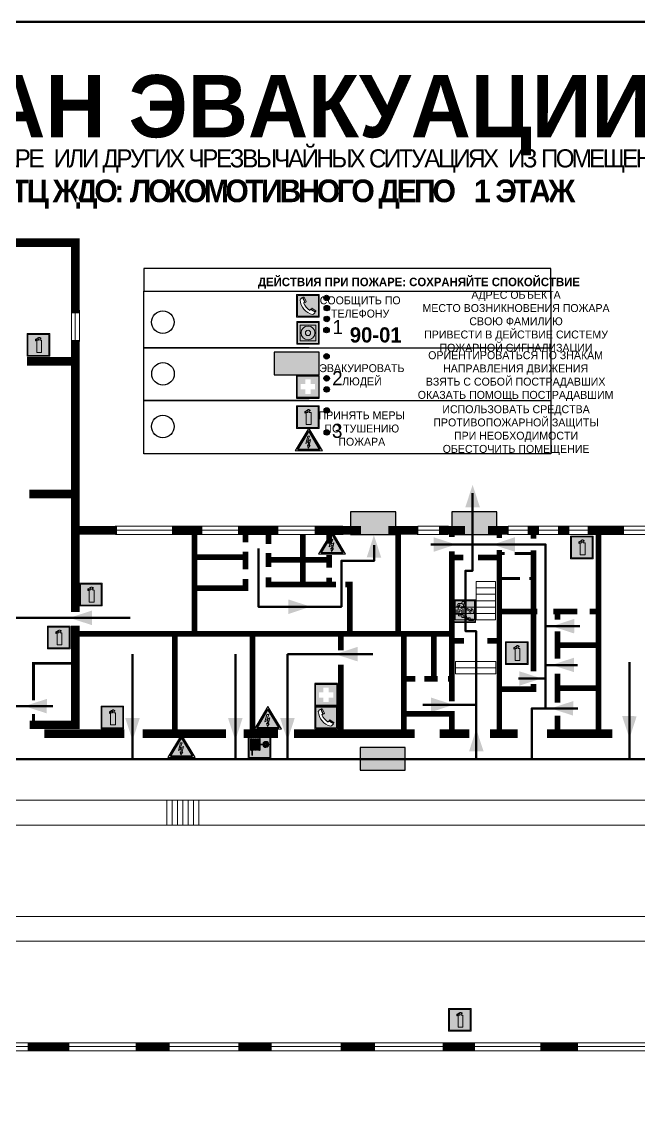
# Model space of a CAD drawing. Header units: millimetres. Extents: x 13114 to 67229, y 22859 to 38520.
# Drawn here: x 31406.3 to 31624.5, y 25865.1 to 26250 of the extents above; entities that cross this region are included whole.
import ezdxf

# ---------------------------------------------------------------- set-up
doc = ezdxf.new("R2010")
doc.units = ezdxf.units.MM
doc.layers.add('План_Штампы', color=7, linetype='Continuous')
doc.styles.add('обычный', font='arial.ttf')

# ---------------------------------------------------------------- blocks, each defined once
blk = doc.blocks.new('A$C3E6D3DDE')
at = {"lineweight": 5}
h = blk.add_hatch(color=40, dxfattribs=at)
h.paths.add_polyline_path([(24.1, 1.45), (16.46, -11.35), (31.74, -11.35)])
h.paths.add_polyline_path([(24.09, -0.46), (30.03, -10.41), (18.14, -10.41)], flags=16)
h.paths.add_polyline_path([(24.54, -3.08), (23.41, -6.02), (25.13, -5.01), (24.33, -8.5), (24.82, -8.27), (23.79, -9.86), (23.4, -8.04), (23.8, -8.43), (24.04, -6.29), (22.39, -7.25), (23.44, -3.08)], flags=0)
h = blk.add_hatch(color=256, dxfattribs=at)
h.paths.add_polyline_path([(24.37, 0.03, 0.567511), (23.82, 0.03), (17.59, -10.4, 0.582454), (17.86, -10.88), (30.32, -10.88, 0.582149), (30.6, -10.4)])
h.paths.add_polyline_path([(24.09, -0.46), (18.14, -10.41), (30.03, -10.41)], flags=16)
h.paths.add_polyline_path([(24.54, -3.08), (23.41, -6.02), (25.13, -5.01), (24.33, -8.5), (24.82, -8.27), (23.79, -9.86), (23.4, -8.04), (23.8, -8.43), (24.04, -6.29), (22.39, -7.25), (23.44, -3.08)], flags=0)
h = blk.add_hatch(color=40, dxfattribs=at)
h.paths.add_polyline_path([(24.09, -0.46), (18.14, -10.41), (30.03, -10.41)])
h.paths.add_polyline_path([(24.82, -8.27), (23.79, -9.86), (23.4, -8.04), (23.8, -8.43), (24.04, -6.29), (22.39, -7.25), (23.44, -3.08), (24.54, -3.08), (23.41, -6.02), (25.13, -5.01), (24.33, -8.5)], flags=16)
at = {"color": 40, "lineweight": 5}
for p, q in [((16.46, -11.35), (24.1, 1.45)), ((24.1, 1.45), (31.74, -11.35))]:
    blk.add_line(p, q, dxfattribs=at)
at = {"lineweight": 5}
for p, q in [((17.59, -10.4), (23.82, 0.03)), ((24.37, 0.03), (30.6, -10.4)), ((18.14, -10.41), (24.09, -0.46)), ((23.44, -3.08), (22.39, -7.25)), ((23.41, -6.02), (24.54, -3.08)), ((25.13, -5.01), (23.41, -6.02)), ((24.54, -3.08), (23.44, -3.08)), ((24.09, -0.46), (30.03, -10.41)), ((24.33, -8.5), (25.13, -5.01)), ((17.86, -10.88), (30.32, -10.88)), ((18.14, -10.41), (30.03, -10.41)), ((22.39, -7.25), (24.04, -6.29)), ((23.8, -8.43), (23.4, -8.04)), ((23.4, -8.04), (23.79, -9.86)), ((23.79, -9.86), (24.82, -8.27)), ((24.04, -6.29), (23.8, -8.43)), ((24.82, -8.27), (24.33, -8.5))]:
    blk.add_line(p, q, dxfattribs=at)
at = {"color": 50, "lineweight": 5}
blk.add_line((31.74, -11.35), (16.46, -11.35), dxfattribs=at)
blk = doc.blocks.new('A$C456E1F9C')
at = {"lineweight": 5}
h = blk.add_hatch(color=242, dxfattribs=at)
h.paths.add_polyline_path([(0.51, -1.47), (0.51, -13.26), (12.29, -13.26), (12.29, -1.47)])
h.paths.add_polyline_path([(5.42, -4.95, -0.254479), (4.78, -5.4), (3.52, -2.53, -0.209735), (4.23, -2.4)], flags=16)
h.paths.add_polyline_path([(8.53, -8.6), (10.87, -10.17), (10.54, -10.76), (8.03, -9.13, -0.192251)], flags=16)
h.paths.add_polyline_path([(4.61, -5.49, 0.005518), (3.87, -5.72, 0.128647), (7.49, -10.01, 0.00809), (7.83, -9.33), (10.47, -10.97, -0.16736), (8.99, -12.25, -0.327862), (1.95, -3.95, -0.166952), (3.36, -2.62)], flags=16)
at = {"color": 242, "lineweight": 5}
for p, q in [((0, -13.77), (0, -0.97)), ((12.8, -0.97), (0, -0.97)), ((4.61, -5.49), (3.36, -2.62)), ((3.52, -2.53), (4.78, -5.4)), ((4.23, -2.4), (5.42, -4.95)), ((12.8, -13.77), (12.8, -0.97)), ((7.83, -9.33), (10.47, -10.97)), ((8.03, -9.13), (10.54, -10.76)), ((10.81, -10.12), (8.53, -8.6)), ((10.54, -10.76), (10.8, -10.3)), ((10.8, -10.3), (10.81, -10.12)), ((0, -13.77), (12.8, -13.77))]:
    blk.add_line(p, q, dxfattribs=at)
blk.add_lwpolyline([(0.51, -1.47), (12.29, -1.47), (12.29, -13.26), (0.51, -13.26)], close=True, dxfattribs=at)
for centre, radius, start, end in [((4.59, -5.34), 2.99, 114.28453, 152.19739), ((11.12, -3.31), 9.19, 183.99153, 256.60086), ((4.02, -3.27), 0.891, 76.32839, 123.70924), ((14.98, -39.1), 35.17, 107.14873, 108.41345), ((13.86, -0.94), 11.08, 205.55365, 234.87622), ((4.68, -4.59), 0.824, 276.9621, 334.07228), ((-13.31, 0.8), 23.44, 332.54871, 334.40268), ((8.94, -9.5), 0.989, 114.40924, 157.93883), ((7.87, -9.46), 3, 291.92908, 329.9329)]:
    blk.add_arc(centre, radius, start, end, dxfattribs=at)
blk = doc.blocks.new('A$C54414219')
at = {"true_color": 0xffffff}
h = blk.add_hatch(color=7, dxfattribs=at)
h.paths.add_polyline_path([(2.39, -9.45), (2.39, -18.3), (11.23, -18.3), (11.23, -9.45)], flags=0)
h.paths.add_polyline_path([(10.71, -13.87, -1), (2.92, -13.87, -1)], flags=0)
h.paths.add_polyline_path([(8.3, -13.87, -1), (5.33, -13.87, -1)], flags=0)
h.paths.add_polyline_path([(0.41, -7.47), (0.41, -20.27), (13.21, -20.27), (13.21, -7.47)])
h.paths.add_polyline_path([(0.92, -19.77), (12.71, -19.77), (12.71, -7.98), (0.92, -7.98)], flags=16)
h.paths.add_polyline_path([(11.23, -9.45), (11.23, -18.3), (2.39, -18.3), (2.39, -9.45)], flags=0)
at = {"lineweight": 5}
h = blk.add_hatch(color=242, dxfattribs=at)
h.paths.add_polyline_path([(12.71, -7.98), (0.92, -7.98), (0.92, -19.77), (12.71, -19.77)])
h.paths.add_polyline_path([(11.23, -18.3), (2.39, -18.3), (2.39, -9.45), (11.23, -9.45)], flags=16)
h.paths.add_polyline_path([(10.71, -13.87, -1), (2.92, -13.87, -1)], flags=0)
h.paths.add_polyline_path([(8.3, -13.87, -1), (5.33, -13.87, -1)], flags=0)
at = {"true_color": 0xffffff}
h = blk.add_hatch(color=7, dxfattribs=at)
h.paths.add_polyline_path([(2.39, -9.45), (2.39, -18.3), (11.23, -18.3), (11.23, -9.45)])
h.paths.add_polyline_path([(10.71, -13.87, -1), (2.92, -13.87, -1)], flags=16)
h.paths.add_polyline_path([(8.3, -13.87, -1), (5.33, -13.87, -1)], flags=0)
at = {"lineweight": 5}
h = blk.add_hatch(color=242, dxfattribs=at)
h.paths.add_polyline_path([(2.92, -13.87, 1), (10.71, -13.87, 1)])
h.paths.add_polyline_path([(8.3, -13.87, -1), (5.33, -13.87, -1)], flags=16)
at = {"color": 242, "lineweight": 5}
for p, q in [((0.41, -20.27), (0.41, -7.47)), ((0.41, -7.47), (13.21, -7.47)), ((0.41, -7.47), (13.21, -7.47)), ((13.21, -20.27), (13.21, -7.47)), ((0.41, -20.27), (13.21, -20.27))]:
    blk.add_line(p, q, dxfattribs=at)
for points in [[(0.92, -7.98), (12.71, -7.98), (12.71, -19.77), (0.92, -19.77)], [(2.39, -9.45), (11.23, -9.45), (11.23, -18.3), (2.39, -18.3)]]:
    blk.add_lwpolyline(points, close=True, dxfattribs=at)
for radius in [3.89, 1.49]:
    blk.add_circle((6.81, -13.87), radius, dxfattribs=at)
blk = doc.blocks.new('A$C32E8229D')
at = {"true_color": 0xffffff}
blk.add_hatch(color=7, dxfattribs=at).paths.add_polyline_path([(0, 0), (0, -8), (16, -8), (16, 0)])
h = blk.add_hatch(color=126)
h.paths.add_polyline_path([(0.2, -0.2), (15.8, -0.2), (15.8, -7.8), (0.2, -7.8)])
h.paths.add_polyline_path([(13.49, -2.05), (12.08, -2.05), (11.37, -2.63, 0.162397), (11.29, -2.84), (11.29, -3.63), (10.35, -3.63), (10.35, -4.05), (11.68, -4.05), (11.68, -3.48), (12.26, -4.28), (11.29, -5.1), (11.29, -6.78), (11.85, -6.78), (11.85, -5.44), (12.8, -4.64), (12.8, -5.94), (14.46, -5.94), (14.46, -5.39), (13.45, -5.39), (13.45, -3.97), (12.46, -2.59), (13.15, -2.59), (13.69, -3.34), (14.18, -3)], flags=16)
h.paths.add_polyline_path([(10.74, -1.82, 1), (11.8, -1.82, 1)], flags=16)
h.paths.add_polyline_path([(9.39, -3.59), (5.99, -3.59), (6.56, -3.03), (5.91, -3.03), (5.1, -3.83), (5.91, -4.64), (6.56, -4.64), (5.99, -4.09), (9.39, -4.09)], flags=16)
h.paths.add_polyline_path([(4.29, -1.08), (1.72, -1.08), (1.72, -6.6), (4.29, -6.6)], flags=16)
at = {"color": 126}
blk.add_lwpolyline([(16, -8), (0, -8), (0, 0), (16, 0)], close=True, dxfattribs=at)
blk = doc.blocks.new('A$C18900ED3')
h = blk.add_hatch(color=126)
h.paths.add_polyline_path([(-0.18, -0.18), (-7.02, -0.18), (-7.02, -7.02), (-0.18, -7.02)])
h.paths.add_polyline_path([(-5.89, -4.46), (-5.89, -2.77), (-4.46, -2.77), (-4.46, -1.31), (-2.77, -1.31), (-2.77, -2.77), (-1.33, -2.77), (-1.33, -4.46), (-2.77, -4.46), (-2.77, -5.89), (-4.46, -5.89), (-4.46, -4.46)], flags=16)
at = {"color": 126}
for p, q in [((-7.2, 0), (-7.2, -7.2)), ((0, 0), (-7.2, 0)), ((0, -7.2), (0, 0)), ((-7.02, -7.02), (-7.02, -0.18)), ((-7.02, -0.18), (-0.18, -0.18)), ((-0.18, -0.18), (-0.18, -7.02)), ((-7.2, -7.2), (0, -7.2)), ((-0.18, -7.02), (-7.02, -7.02))]:
    blk.add_line(p, q, dxfattribs=at)
blk = doc.blocks.new('A$C3AD82952')
at = {"true_color": 0xf5f5ff}
h = blk.add_hatch(color=7, dxfattribs=at)
h.dxf.hatch_style = 1
h.paths.add_polyline_path([(8.21, 8.73, 0.414214), (7.89, 9.05), (7.22, 9.05), (7.22, 9.92), (7.59, 9.92, 1), (7.57, 10.36), (7.22, 10.36), (7.22, 10.6), (6.43, 10.6), (6.43, 10.36), (6.01, 10.36), (4.74, 9.59), (4.74, 8.69), (4.98, 8.73), (4.98, 9.26), (6.12, 9.91), (6.43, 9.91), (6.43, 9.05), (5.76, 9.05, 0.414214), (5.44, 8.73), (5.44, 2.2), (8.21, 2.2)], flags=0)
h.paths.add_polyline_path([(12.8, 12.8), (0, 12.8), (0, 0), (12.8, 0)])
h.paths.add_polyline_path([(0.51, 12.29), (12.29, 12.29), (12.29, 0.51), (0.51, 0.51)], flags=16)
h.paths.add_polyline_path([(4.74, 9.59), (6.01, 10.36), (6.43, 10.36), (6.43, 10.6), (7.22, 10.6), (7.22, 10.36), (7.59, 10.36, -0.94586), (7.59, 9.92), (7.22, 9.92), (7.22, 9.05), (7.89, 9.05, -0.414214), (8.21, 8.73), (8.21, 2.2), (5.44, 2.2), (5.44, 8.73, -0.414214), (5.76, 9.05), (6.43, 9.05), (6.43, 9.91), (6.12, 9.91), (4.98, 9.26), (4.98, 8.73), (4.74, 8.69)], flags=0)
h = blk.add_hatch(color=242)
h.dxf.hatch_style = 1
h.paths.add_polyline_path([(12.29, 12.29), (0.51, 12.29), (0.51, 0.51), (12.29, 0.51)])
h.paths.add_polyline_path([(4.74, 8.69), (4.74, 9.59), (6.01, 10.36), (6.43, 10.36), (6.43, 10.6), (7.22, 10.6), (7.22, 10.36), (7.59, 10.36, -0.94586), (7.59, 9.92), (7.22, 9.92), (7.22, 9.05), (7.89, 9.05, -0.414214), (8.21, 8.73), (8.21, 2.2), (5.44, 2.2), (5.44, 8.73, -0.414214), (5.76, 9.05), (6.43, 9.05), (6.43, 9.91), (6.12, 9.91), (4.98, 9.26), (4.98, 8.73)], flags=16)
h = blk.add_hatch(color=7, dxfattribs=at)
h.dxf.hatch_style = 1
h.paths.add_polyline_path([(8.21, 8.73, 0.414214), (7.89, 9.05), (7.22, 9.05), (7.22, 9.92), (7.59, 9.92, 1), (7.57, 10.36), (7.22, 10.36), (7.22, 10.6), (6.43, 10.6), (6.43, 10.36), (6.01, 10.36), (4.74, 9.59), (4.74, 8.69), (4.98, 8.73), (4.98, 9.26), (6.12, 9.91), (6.43, 9.91), (6.43, 9.05), (5.76, 9.05, 0.414214), (5.44, 8.73), (5.44, 2.2), (8.21, 2.2)])
at = {"color": 242, "lineweight": 5}
for p, q in [((0, 0), (0, 12.8)), ((0, 12.8), (12.8, 12.8)), ((12.8, 0), (12.8, 12.8)), ((6.01, 10.36), (4.74, 9.59)), ((4.74, 9.59), (4.74, 8.69)), ((4.74, 8.69), (4.98, 8.73)), ((4.98, 9.26), (6.12, 9.91)), ((4.98, 8.73), (4.98, 9.26)), ((5.44, 2.2), (5.44, 8.73)), ((5.76, 9.05), (6.43, 9.05)), ((6.01, 10.36), (6.43, 10.36)), ((6.12, 9.91), (6.43, 9.91)), ((7.22, 10.6), (6.43, 10.6)), ((6.43, 10.6), (6.43, 10.36)), ((6.43, 9.91), (6.43, 9.05)), ((7.22, 10.36), (7.22, 10.6)), ((7.59, 10.36), (7.22, 10.36)), ((7.22, 9.05), (7.22, 9.92)), ((7.59, 9.92), (7.22, 9.92)), ((7.89, 9.05), (7.22, 9.05)), ((8.21, 2.2), (8.21, 8.73)), ((0, 0), (12.8, 0)), ((5.44, 2.2), (8.21, 2.2))]:
    blk.add_line(p, q, dxfattribs=at)
blk.add_lwpolyline([(0.51, 12.29), (12.29, 12.29), (12.29, 0.51), (0.51, 0.51)], close=True, dxfattribs=at)
for centre, radius, start, end in [((5.76, 8.73), 0.32, 90, 180), ((7.58, 10.14), 0.223, 273.18746, 86.81254), ((7.89, 8.73), 0.32, 0, 90)]:
    blk.add_arc(centre, radius, start, end, dxfattribs=at)
blk = doc.blocks.new('A$C7B4425F7')
at = {"true_color": 0xffffff}
blk.add_hatch(color=7, dxfattribs=at).paths.add_polyline_path([(0, 0), (-16, 0), (-16, -8), (0, -8)])
h = blk.add_hatch(color=126)
h.paths.add_polyline_path([(-0.2, -0.2), (-15.8, -0.2), (-15.8, -7.8), (-0.2, -7.8)])
h.paths.add_polyline_path([(-11.76, -2.03), (-11.76, -3.66), (-11.17, -3.66, -0.568275), (-11.17, -6.18), (-12.58, -6.18), (-12.58, -2.03)], flags=16)
h.paths.add_polyline_path([(-13.33, -4.12, -0.495768), (-13.59, -6.18), (-15.03, -6.18), (-15.03, -2.03), (-13.59, -2.03, -0.487973)], flags=16)
h.paths.add_polyline_path([(-10.25, -2.03), (-9.48, -2.03), (-9.48, -6.18), (-10.25, -6.18)], flags=16)
h.paths.add_polyline_path([(-13.84, -3.69), (-14.24, -3.69), (-14.24, -3.03), (-13.9, -3.03, -0.692621)], flags=0)
h.paths.add_polyline_path([(-9.15, -2.03), (-8.4, -2.03), (-8.04, -3.07), (-7.68, -2.03), (-6.93, -2.03), (-7.64, -4.1), (-6.93, -6.18), (-7.68, -6.18), (-8.04, -5.14), (-8.4, -6.18), (-9.15, -6.18), (-8.44, -4.1)], flags=16)
h.paths.add_polyline_path([(-11.76, -4.46), (-11.42, -4.46, -0.692621), (-11.36, -5.12), (-11.76, -5.12)], flags=0)
h.paths.add_polyline_path([(-13.9, -5.2), (-14.24, -5.2), (-14.24, -4.55), (-13.84, -4.55, -0.708038)], flags=0)
edge = h.paths.add_edge_path(flags=16)
edge.add_ellipse((-5.51, -4.08), major_axis=(0, 2.05), ratio=0.586184, start_angle=0, end_angle=360)
edge = h.paths.add_edge_path(flags=0)
edge.add_ellipse((-5.51, -4.08), major_axis=(0, 1.14), ratio=0.454828, start_angle=0, end_angle=360)
h.paths.add_polyline_path([(-4.13, -4.96, 0.377264), (-3.48, -4.52, 0.0555), (-3.16, -2.03), (-1.66, -2.03), (-1.66, -4.96), (-0.96, -4.96), (-0.96, -7.01), (-1.75, -7.01), (-1.75, -6.18), (-3.3, -6.18), (-3.3, -7.02), (-4.13, -7.02)], flags=16)
h.paths.add_polyline_path([(-2.73, -2.91), (-2.28, -2.91), (-2.28, -4.96), (-3.05, -4.96, 0.079136)], flags=0)
at = {"color": 126}
blk.add_lwpolyline([(-16, -8), (0, -8), (0, 0), (-16, 0)], close=True, dxfattribs=at)
blk = doc.blocks.new('вниз')
at = {"lineweight": 0, "true_color": 0xffffff}
h = blk.add_hatch(color=7, dxfattribs=at)
h.dxf.hatch_style = 1
h.paths.add_polyline_path([(40994.51, -4472.22), (40986.51, -4472.22), (40986.51, -4480.22), (40994.51, -4480.22)])
h.paths.add_polyline_path([(40994.31, -4472.42), (40994.31, -4480.01), (40986.71, -4480.01), (40986.71, -4472.42)], flags=16)
h.paths.add_polyline_path([(40988.43, -4473.53), (40989.43, -4473.53), (40990.19, -4473.96), (40990.19, -4474.6), (40991, -4474.6), (40991, -4475.06), (40989.73, -4475.06), (40989.73, -4474.46), (40989.3, -4475.18), (40990.17, -4475.7), (40990.17, -4477.11), (40989.63, -4477.11), (40989.63, -4476.01), (40988.94, -4475.59), (40988.94, -4476.46), (40988.94, -4476.46), (40987.47, -4476.46), (40987.26, -4476.46), (40987.26, -4475.92), (40988.4, -4475.92), (40988.4, -4475.2), (40989.1, -4473.99), (40988.66, -4473.99), (40988.24, -4474.7), (40987.86, -4474.47), (40988.41, -4473.56)], flags=0)
h.paths.add_polyline_path([(40990.55, -4473.29, -1), (40989.69, -4473.29, -1)], flags=0)
h.paths.add_polyline_path([(40988.85, -4476.89), (40988.85, -4477.43), (40990.1, -4477.43), (40990.1, -4477.99), (40991.34, -4477.99), (40991.34, -4478.54), (40992.59, -4478.54), (40992.59, -4479.09), (40993.83, -4479.09), (40993.83, -4479.52), (40992.17, -4479.52), (40992.17, -4478.97), (40990.91, -4478.97), (40990.91, -4478.41), (40989.68, -4478.41), (40989.68, -4477.86), (40988.43, -4477.86), (40988.43, -4477.31), (40987.6, -4477.31), (40987.18, -4477.31), (40987.18, -4476.89)], flags=0)
h.paths.add_polyline_path([(40991.61, -4475.33), (40993.12, -4476.2), (40992.9, -4475.27), (40993.48, -4475.6), (40993.83, -4476.88), (40992.56, -4477.22), (40991.97, -4476.88), (40992.9, -4476.61), (40991.38, -4475.74), (40991.58, -4475.39)], flags=0)
h.paths.add_polyline_path([(40990.19, -4473.96), (40989.43, -4473.53), (40988.43, -4473.53), (40988.41, -4473.56), (40987.86, -4474.47), (40988.24, -4474.7), (40988.66, -4473.99), (40989.1, -4473.99), (40988.4, -4475.2), (40988.4, -4475.92), (40987.26, -4475.92), (40987.26, -4476.46), (40987.47, -4476.46), (40988.94, -4476.46), (40988.94, -4476.27), (40988.94, -4475.59), (40989.63, -4476.01), (40989.63, -4477.11), (40990.17, -4477.11), (40990.17, -4475.7), (40989.3, -4475.18), (40989.73, -4474.46), (40989.73, -4475.06), (40991, -4475.06), (40991, -4474.6), (40990.19, -4474.6)], flags=0)
h.paths.add_polyline_path([(40990.55, -4473.29, 1), (40989.69, -4473.29, 1)], flags=0)
h.paths.add_polyline_path([(40991.61, -4475.33), (40991.58, -4475.39), (40991.38, -4475.74), (40992.9, -4476.61), (40991.97, -4476.88), (40992.56, -4477.22), (40993.83, -4476.88), (40993.48, -4475.6), (40992.9, -4475.27), (40993.12, -4476.2)], flags=0)
h.paths.add_polyline_path([(40990.1, -4477.43), (40988.85, -4477.43), (40988.85, -4476.89), (40987.18, -4476.89), (40987.18, -4477.31), (40987.6, -4477.31), (40988.43, -4477.31), (40988.43, -4477.86), (40989.68, -4477.86), (40989.68, -4478.41), (40990.91, -4478.41), (40990.91, -4478.97), (40992.17, -4478.97), (40992.17, -4479.52), (40993.83, -4479.52), (40993.83, -4479.09), (40992.59, -4479.09), (40992.59, -4478.54), (40991.34, -4478.54), (40991.34, -4477.99), (40990.1, -4477.99)], flags=0)
at = {"lineweight": 0}
h = blk.add_hatch(color=126, dxfattribs=at)
h.dxf.hatch_style = 1
h.paths.add_polyline_path([(40994.31, -4472.42), (40986.71, -4472.42), (40986.71, -4480.01), (40994.31, -4480.01)])
h.paths.add_polyline_path([(40988.43, -4473.53), (40989.43, -4473.53), (40990.19, -4473.96), (40990.19, -4474.6), (40991, -4474.6), (40991, -4475.06), (40989.73, -4475.06), (40989.73, -4474.46), (40989.3, -4475.18), (40990.17, -4475.7), (40990.17, -4477.11), (40989.63, -4477.11), (40989.63, -4476.01), (40988.94, -4475.59), (40988.94, -4476.46), (40988.94, -4476.46), (40987.47, -4476.46), (40987.26, -4476.46), (40987.26, -4475.92), (40988.4, -4475.92), (40988.4, -4475.2), (40989.1, -4473.99), (40988.66, -4473.99), (40988.24, -4474.7), (40987.86, -4474.47), (40988.41, -4473.56)], flags=16)
h.paths.add_polyline_path([(40990.55, -4473.29, -1), (40989.69, -4473.29, -1)], flags=16)
h.paths.add_polyline_path([(40988.85, -4476.89), (40988.85, -4477.43), (40990.1, -4477.43), (40990.1, -4477.99), (40991.34, -4477.99), (40991.34, -4478.54), (40992.59, -4478.54), (40992.59, -4479.09), (40993.83, -4479.09), (40993.83, -4479.52), (40992.17, -4479.52), (40992.17, -4478.97), (40990.91, -4478.97), (40990.91, -4478.41), (40989.68, -4478.41), (40989.68, -4477.86), (40988.43, -4477.86), (40988.43, -4477.31), (40987.6, -4477.31), (40987.18, -4477.31), (40987.18, -4476.89)], flags=16)
h.paths.add_polyline_path([(40991.61, -4475.33), (40993.12, -4476.2), (40992.9, -4475.27), (40993.48, -4475.6), (40993.83, -4476.88), (40992.56, -4477.22), (40991.97, -4476.88), (40992.9, -4476.61), (40991.38, -4475.74), (40991.58, -4475.39)], flags=16)
at = {"lineweight": 0, "true_color": 0xffffff}
h = blk.add_hatch(color=7, dxfattribs=at)
h.dxf.hatch_style = 1
h.paths.add_polyline_path([(40989.73, -4474.46), (40989.73, -4475.06), (40991, -4475.06), (40991, -4474.6), (40990.19, -4474.6), (40990.19, -4473.96), (40989.43, -4473.53), (40988.43, -4473.53), (40988.41, -4473.56), (40987.86, -4474.47), (40988.24, -4474.7), (40988.66, -4473.99), (40989.1, -4473.99), (40988.4, -4475.2), (40988.4, -4475.92), (40987.26, -4475.92), (40987.26, -4476.46), (40987.47, -4476.46), (40988.94, -4476.46), (40988.94, -4475.59), (40989.63, -4476.01), (40989.63, -4477.11), (40990.17, -4477.11), (40990.17, -4475.7), (40989.3, -4475.18)])
h.paths.add_polyline_path([(40989.69, -4473.29, 1), (40990.55, -4473.29, 1)])
h.paths.add_polyline_path([(40991.61, -4475.33), (40991.58, -4475.39), (40991.38, -4475.74), (40992.9, -4476.61), (40991.97, -4476.88), (40992.56, -4477.22), (40993.83, -4476.88), (40993.48, -4475.6), (40992.9, -4475.27), (40993.12, -4476.2)])
h.paths.add_polyline_path([(40990.1, -4477.43), (40988.85, -4477.43), (40988.85, -4476.89), (40987.18, -4476.89), (40987.18, -4477.31), (40987.6, -4477.31), (40988.43, -4477.31), (40988.43, -4477.86), (40989.68, -4477.86), (40989.68, -4478.41), (40990.91, -4478.41), (40990.91, -4478.97), (40992.17, -4478.97), (40992.17, -4479.52), (40993.83, -4479.52), (40993.83, -4479.09), (40992.59, -4479.09), (40992.59, -4478.54), (40991.34, -4478.54), (40991.34, -4477.99), (40990.1, -4477.99)])
at = {"color": 126, "lineweight": 0}
for points in [[(40986.51, -4472.22), (40994.51, -4472.22), (40994.51, -4480.22), (40986.51, -4480.22)], [(40986.71, -4472.42), (40994.31, -4472.42), (40994.31, -4480.01), (40986.71, -4480.01)]]:
    blk.add_lwpolyline(points, close=True, dxfattribs=at)
for points in [[(40987.47, -4476.46), (40987.26, -4476.46), (40987.26, -4475.92), (40988.4, -4475.92), (40988.4, -4475.2), (40989.1, -4473.99), (40988.66, -4473.99), (40988.24, -4474.7), (40987.86, -4474.47), (40988.41, -4473.56), (40988.43, -4473.53), (40989.43, -4473.53), (40990.19, -4473.96), (40990.19, -4474.6), (40991, -4474.6), (40991, -4475.06), (40989.73, -4475.06), (40989.73, -4474.46), (40989.3, -4475.18), (40990.17, -4475.7), (40990.17, -4477.11), (40989.63, -4477.11), (40989.63, -4476.01), (40988.94, -4475.59), (40988.94, -4476.46)], [(40987.47, -4476.46), (40988.94, -4476.46), (40988.94, -4476.27)], [(40991.58, -4475.39), (40991.38, -4475.74), (40992.9, -4476.61), (40991.97, -4476.88), (40992.56, -4477.22), (40993.83, -4476.88), (40993.48, -4475.6), (40992.9, -4475.27), (40993.12, -4476.2), (40991.61, -4475.33), (40991.58, -4475.39)], [(40987.6, -4477.31), (40987.18, -4477.31), (40987.18, -4476.89), (40988.85, -4476.89), (40988.85, -4477.43), (40990.1, -4477.43), (40990.1, -4477.99), (40991.34, -4477.99), (40991.34, -4478.54), (40992.59, -4478.54), (40992.59, -4479.09), (40993.83, -4479.09), (40993.83, -4479.52), (40992.17, -4479.52), (40992.17, -4478.97), (40990.91, -4478.97), (40990.91, -4478.41), (40989.68, -4478.41), (40989.68, -4477.86), (40988.43, -4477.86), (40988.43, -4477.31), (40987.6, -4477.31)]]:
    blk.add_lwpolyline(points, dxfattribs=at)
blk.add_circle((40990.12, -4473.29), 0.432, dxfattribs=at)
blk = doc.blocks.new('A$C37112FD5')
at = {"true_color": 0xf5f5ff}
h = blk.add_hatch(color=7, dxfattribs=at)
h.dxf.hatch_style = 1
h.paths.add_polyline_path([(12.8, -7.4), (0, -7.4), (0, -20.2), (12.8, -20.2)])
h.paths.add_polyline_path([(12.29, -7.91), (12.29, -19.69), (0.51, -19.69), (0.51, -7.91)], flags=16)
h.paths.add_polyline_path([(4.98, -9.04, -0.42597), (5.17, -9.22), (5.17, -12.25), (5.17, -15.29, -0.432244), (4.98, -15.47), (4.83, -15.47, -0.42597), (4.64, -15.29), (4.64, -12.25), (4.64, -9.22, -0.432244), (4.83, -9.04)], flags=0)
h.paths.add_polyline_path([(4.28, -9.22), (4.28, -12.25), (4.28, -15.29, -0.432244), (4.09, -15.47), (3.94, -15.47, -0.42597), (3.75, -15.29), (3.75, -12.25), (3.75, -9.22, -0.432244), (3.94, -9.04), (4.09, -9.04, -0.42597)], flags=0)
h.paths.add_polyline_path([(5.72, -9.04), (5.87, -9.04, -0.42597), (6.06, -9.22), (6.06, -12.25), (6.06, -15.29, -0.432244), (5.87, -15.47), (5.72, -15.47, -0.42597), (5.53, -15.29), (5.53, -12.25), (5.53, -9.22, -0.432244)], flags=0)
h.paths.add_polyline_path([(6.42, -8.9), (6.5, -8.9, -0.42597), (6.69, -9.08), (6.69, -12.03), (8.21, -12.03, -15.824349), (8.21, -12.47), (6.69, -12.47), (6.69, -15.42, -0.432244), (6.5, -15.6), (6.42, -15.6)], flags=0)
h.paths.add_polyline_path([(3.39, -9.22), (3.39, -12.25), (3.39, -15.29, -0.432244), (3.2, -15.47), (3.05, -15.47, -0.42597), (2.85, -15.29), (2.85, -12.25), (2.85, -9.22, -0.432244), (3.05, -9.04), (3.2, -9.04, -0.42597)], flags=0)
h.paths.add_polyline_path([(2.5, -9.22), (2.5, -16.71), (1.96, -16.71), (1.96, -9.22, -0.432244), (2.15, -9.04), (2.31, -9.04, -0.42597)], flags=0)
h.paths.add_polyline_path([(1.61, -8.9), (1.61, -15.6), (1.57, -15.6, -0.42597), (1.37, -15.42), (1.37, -12.03), (1.37, -9.09, -0.432244), (1.57, -8.9)], flags=0)
h.paths.add_polyline_path([(9.76, -10.81), (9.76, -12.03), (8.49, -12.03, -0.336371)], flags=0)
h.paths.add_polyline_path([(8.49, -12.47), (9.76, -12.47), (9.76, -13.7, -0.336371)], flags=0)
h.paths.add_polyline_path([(10.11, -10.81, -0.336371), (11.38, -12.03), (10.11, -12.03)], flags=0)
h.paths.add_polyline_path([(10.11, -12.47), (11.38, -12.47, -0.336371), (10.11, -13.7)], flags=0)
h.paths.add_polyline_path([(2.5, -16.84), (2.5, -17.05), (1.97, -17.05), (1.97, -16.84)], flags=0)
h.paths.add_polyline_path([(2.5, -17.24, -0.033778), (2.24, -18.6, -0.033778), (1.97, -17.24)], flags=0)
h = blk.add_hatch(color=242)
h.dxf.hatch_style = 1
h.paths.add_polyline_path([(12.29, -7.91), (0.51, -7.91), (0.51, -19.69), (12.29, -19.69)])
h.paths.add_polyline_path([(6.42, -15.6), (6.42, -8.9), (6.5, -8.9, -0.42597), (6.69, -9.08), (6.69, -12.03), (8.21, -12.03, -15.824349), (8.21, -12.47), (6.69, -12.47), (6.69, -15.42, -0.432244), (6.5, -15.6)], flags=16)
h.paths.add_polyline_path([(5.87, -15.47), (5.72, -15.47, -0.42597), (5.53, -15.29), (5.53, -12.25), (5.53, -9.22, -0.432244), (5.72, -9.04), (5.87, -9.04, -0.42597), (6.06, -9.22), (6.06, -12.25), (6.06, -15.29, -0.432244)], flags=16)
h.paths.add_polyline_path([(4.98, -15.47), (4.83, -15.47, -0.42597), (4.64, -15.29), (4.64, -12.25), (4.64, -9.22, -0.432244), (4.83, -9.04), (4.98, -9.04, -0.42597), (5.17, -9.22), (5.17, -12.25), (5.17, -15.29, -0.432244)], flags=16)
h.paths.add_polyline_path([(4.09, -15.47), (3.94, -15.47, -0.42597), (3.75, -15.29), (3.75, -12.25), (3.75, -9.22, -0.432244), (3.94, -9.04), (4.09, -9.04, -0.42597), (4.28, -9.22), (4.28, -12.25), (4.28, -15.29, -0.432244)], flags=16)
h.paths.add_polyline_path([(3.2, -15.47), (3.05, -15.47, -0.42597), (2.85, -15.29), (2.85, -12.25), (2.85, -9.22, -0.432244), (3.05, -9.04), (3.2, -9.04, -0.42597), (3.39, -9.22), (3.39, -12.25), (3.39, -15.29, -0.432244)], flags=16)
h.paths.add_polyline_path([(2.5, -17.05), (1.97, -17.05), (1.97, -16.84), (2.5, -16.84)], flags=16)
h.paths.add_polyline_path([(2.5, -17.24, -0.033778), (2.24, -18.6, -0.033778), (1.97, -17.24)], flags=16)
h.paths.add_polyline_path([(2.5, -16.71), (1.96, -16.71), (1.96, -9.22, -0.432244), (2.15, -9.04), (2.31, -9.04, -0.42597), (2.5, -9.22)], flags=16)
h.paths.add_polyline_path([(1.61, -15.6), (1.57, -15.6, -0.42597), (1.37, -15.42), (1.37, -12.03), (1.37, -9.09, -0.432244), (1.57, -8.9), (1.61, -8.9)], flags=16)
h.paths.add_polyline_path([(8.49, -12.47), (9.76, -12.47), (9.76, -13.7, -0.336371)], flags=0)
h.paths.add_polyline_path([(10.11, -13.7), (10.11, -12.47), (11.38, -12.47, -0.336371)], flags=0)
h.paths.add_polyline_path([(8.49, -12.03, -0.336371), (9.76, -10.81), (9.76, -12.03)], flags=0)
h.paths.add_polyline_path([(10.11, -12.03), (10.11, -10.81, -0.336371), (11.38, -12.03)], flags=0)
h = blk.add_hatch(color=7, dxfattribs=at)
h.dxf.hatch_style = 1
h.paths.add_polyline_path([(1.61, -8.9), (1.57, -8.9, 0.432244), (1.37, -9.09), (1.37, -12.03), (1.37, -15.42, 0.42597), (1.57, -15.6), (1.61, -15.6)])
h.paths.add_polyline_path([(2.5, -9.22, 0.42597), (2.31, -9.04), (2.15, -9.04, 0.432244), (1.96, -9.22), (1.96, -16.71), (2.5, -16.71)])
h.paths.add_polyline_path([(2.5, -16.84), (1.97, -16.84), (1.97, -17.05), (2.5, -17.05)])
h.paths.add_polyline_path([(2.5, -17.24), (1.97, -17.24, 0.033778), (2.24, -18.6, 0.033778)])
h.paths.add_polyline_path([(3.39, -12.25), (3.39, -9.22, 0.42597), (3.2, -9.04), (3.05, -9.04, 0.432244), (2.85, -9.22), (2.85, -12.25), (2.85, -15.29, 0.42597), (3.05, -15.47), (3.2, -15.47, 0.432244), (3.39, -15.29)])
h.paths.add_polyline_path([(4.28, -12.25), (4.28, -9.22, 0.42597), (4.09, -9.04), (3.94, -9.04, 0.432244), (3.75, -9.22), (3.75, -12.25), (3.75, -15.29, 0.42597), (3.94, -15.47), (4.09, -15.47, 0.432244), (4.28, -15.29)])
h.paths.add_polyline_path([(5.17, -12.25), (5.17, -9.22, 0.42597), (4.98, -9.04), (4.83, -9.04, 0.432244), (4.64, -9.22), (4.64, -12.25), (4.64, -15.29, 0.42597), (4.83, -15.47), (4.98, -15.47, 0.432244), (5.17, -15.29)])
h.paths.add_polyline_path([(6.06, -12.25), (6.06, -9.22, 0.42597), (5.87, -9.04), (5.72, -9.04, 0.432244), (5.53, -9.22), (5.53, -12.25), (5.53, -15.29, 0.42597), (5.72, -15.47), (5.87, -15.47, 0.432244), (6.06, -15.29)])
h.paths.add_polyline_path([(6.69, -12.47), (8.21, -12.47, 15.824349), (8.21, -12.03), (6.69, -12.03), (6.69, -9.08, 0.42597), (6.5, -8.9), (6.42, -8.9), (6.42, -15.6), (6.5, -15.6, 0.432244), (6.69, -15.42)])
h.paths.add_polyline_path([(8.49, -12.47), (9.76, -12.47), (9.76, -13.7, -0.336371)], flags=16)
h.paths.add_polyline_path([(8.49, -12.03, -0.336371), (9.76, -10.81), (9.76, -12.03)], flags=16)
h.paths.add_polyline_path([(10.11, -12.47), (11.38, -12.47, -0.336371), (10.11, -13.7)], flags=16)
h.paths.add_polyline_path([(10.11, -12.03), (10.11, -10.81, -0.336371), (11.38, -12.03)], flags=16)
h = blk.add_hatch(color=242)
h.dxf.hatch_style = 1
h.paths.add_polyline_path([(9.76, -10.81, 0.336371), (8.49, -12.03), (9.76, -12.03)])
h.paths.add_polyline_path([(10.11, -10.81), (10.11, -12.03), (11.38, -12.03, 0.336371)])
h.paths.add_polyline_path([(11.38, -12.47), (10.11, -12.47), (10.11, -13.7, 0.336371)])
h.paths.add_polyline_path([(9.76, -12.47), (8.49, -12.47, 0.336371), (9.76, -13.7)])
at = {"color": 242, "lineweight": 5}
for p, q in [((0, -20.2), (0, -7.4)), ((0, -7.4), (12.8, -7.4)), ((1.37, -12.03), (1.37, -9.08)), ((1.37, -12.03), (1.37, -15.42)), ((1.57, -8.9), (1.61, -8.9)), ((1.61, -8.9), (1.61, -15.6)), ((1.96, -16.71), (1.96, -9.22)), ((2.15, -9.04), (2.31, -9.04)), ((2.5, -16.71), (2.5, -9.22)), ((2.85, -12.25), (2.85, -9.22)), ((2.85, -12.25), (2.85, -15.29)), ((3.05, -9.04), (3.2, -9.04)), ((3.39, -12.25), (3.39, -9.22)), ((3.39, -12.25), (3.39, -15.29)), ((3.75, -12.25), (3.75, -9.22)), ((3.75, -12.25), (3.75, -15.29)), ((3.94, -9.04), (4.09, -9.04)), ((4.28, -12.25), (4.28, -9.22)), ((4.28, -12.25), (4.28, -15.29)), ((4.64, -12.25), (4.64, -9.22)), ((4.64, -12.25), (4.64, -15.29)), ((4.83, -9.04), (4.98, -9.04)), ((5.17, -12.25), (5.17, -9.22)), ((5.17, -12.25), (5.17, -15.29)), ((5.53, -12.25), (5.53, -9.22)), ((5.53, -12.25), (5.53, -15.29)), ((5.72, -9.04), (5.87, -9.04)), ((6.06, -12.25), (6.06, -9.22)), ((6.06, -12.25), (6.06, -15.29)), ((6.42, -8.9), (6.42, -15.6)), ((6.5, -8.9), (6.42, -8.9)), ((6.69, -12.03), (6.69, -9.08)), ((8.21, -12.03), (6.69, -12.03)), ((9.76, -12.03), (8.49, -12.03)), ((9.76, -10.81), (9.76, -12.03)), ((10.11, -10.81), (10.11, -12.03)), ((11.38, -12.03), (10.11, -12.03)), ((12.8, -20.2), (12.8, -7.4)), ((1.57, -15.6), (1.61, -15.6)), ((1.96, -16.71), (2.5, -16.71)), ((1.97, -16.84), (2.5, -16.84)), ((1.97, -17.05), (1.97, -16.84)), ((2.5, -17.05), (1.97, -17.05)), ((1.97, -17.24), (2.5, -17.24)), ((2.5, -16.84), (2.5, -17.05)), ((3.05, -15.47), (3.2, -15.47)), ((3.94, -15.47), (4.09, -15.47)), ((4.83, -15.47), (4.98, -15.47)), ((5.72, -15.47), (5.87, -15.47)), ((6.42, -15.6), (6.5, -15.6)), ((8.21, -12.47), (6.69, -12.47)), ((6.69, -12.47), (6.69, -15.42)), ((9.76, -12.47), (8.49, -12.47)), ((9.76, -12.47), (9.76, -13.7)), ((11.38, -12.47), (10.11, -12.47)), ((10.11, -12.47), (10.11, -13.7)), ((0, -20.2), (12.8, -20.2))]:
    blk.add_line(p, q, dxfattribs=at)
blk.add_lwpolyline([(0.51, -7.91), (12.29, -7.91), (12.29, -19.69), (0.51, -19.69)], close=True, dxfattribs=at)
for centre, radius, start, end in [((1.56, -9.09), 0.182, 87.10267, 180.60715), ((2.15, -9.22), 0.182, 87.10267, 180.60715), ((2.32, -9.22), 0.182, 359.39285, 92.89733), ((3.04, -9.22), 0.182, 87.10267, 180.60715), ((3.21, -9.22), 0.182, 359.39285, 92.89733), ((3.93, -9.22), 0.182, 87.10267, 180.60715), ((4.1, -9.22), 0.182, 359.39285, 92.89733), ((4.82, -9.22), 0.182, 87.10267, 180.60715), ((4.99, -9.22), 0.182, 359.39285, 92.89733), ((5.71, -9.22), 0.182, 87.10267, 180.60715), ((5.88, -9.22), 0.182, 359.39285, 92.89733), ((6.51, -9.09), 0.182, 359.39285, 92.89733), ((9.93, -12.25), 1.74, 187.23185, 172.76815), ((9.93, -12.25), 1.46, 96.99266, 171.35851), ((9.93, -12.25), 1.46, 8.64149, 83.00734), ((1.56, -15.42), 0.182, 179.39285, 272.89733), ((12.17, -15.98), 10.27, 187.04098, 194.7793), ((-7.7, -15.98), 10.27, 345.2207, 352.95902), ((3.04, -15.29), 0.182, 179.39285, 272.89733), ((3.21, -15.29), 0.182, 267.10267, 0.60715), ((3.93, -15.29), 0.182, 179.39285, 272.89733), ((4.1, -15.29), 0.182, 267.10267, 0.60715), ((4.82, -15.29), 0.182, 179.39285, 272.89733), ((4.99, -15.29), 0.182, 267.10267, 0.60715), ((5.71, -15.29), 0.182, 179.39285, 272.89733), ((5.88, -15.29), 0.182, 267.10267, 0.60715), ((6.51, -15.42), 0.182, 267.10267, 0.60715), ((9.93, -12.25), 1.46, 188.64149, 263.00734), ((9.93, -12.25), 1.46, 276.99266, 351.35851)]:
    blk.add_arc(centre, radius, start, end, dxfattribs=at)

msp = doc.modelspace()

# ---------------------------------------------------------------- hatches: boundary and pattern name
at = {"lineweight": 0}
h = msp.add_hatch(color=256, dxfattribs=at)
h.dxf.hatch_style = 1
h.paths.add_polyline_path([(31514.98, 26152.53, 1), (31513.04, 26152.53, 1)])
h = msp.add_hatch(color=256, dxfattribs=at)
h.dxf.hatch_style = 1
h.paths.add_polyline_path([(31515.08, 26148.94, 1), (31513.15, 26148.94, 1)])
h = msp.add_hatch(color=256, dxfattribs=at)
h.dxf.hatch_style = 1
h.paths.add_polyline_path([(31515.04, 26145.13, 1), (31513.11, 26145.13, 1)])
h = msp.add_hatch(color=256, dxfattribs=at)
h.dxf.hatch_style = 1
h.paths.add_polyline_path([(31514.96, 26141.2, 1), (31513.03, 26141.2, 1)])
h = msp.add_hatch(color=256, dxfattribs=at)
h.dxf.hatch_style = 1
h.paths.add_polyline_path([(31514.97, 26131.94, 1), (31513.04, 26131.94, 1)])
h = msp.add_hatch(color=256, dxfattribs=at)
h.dxf.hatch_style = 1
h.paths.add_polyline_path([(31515.01, 26124.16, 1), (31513.08, 26124.16, 1)])
h = msp.add_hatch(color=256, dxfattribs=at)
h.dxf.hatch_style = 1
h.paths.add_polyline_path([(31515, 26120.25, 1), (31513.07, 26120.25, 1)])
h = msp.add_hatch(color=256, dxfattribs=at)
h.dxf.hatch_style = 1
h.paths.add_polyline_path([(31515.06, 26112.83, 1), (31513.13, 26112.83, 1)])
h = msp.add_hatch(color=256, dxfattribs=at)
h.dxf.hatch_style = 1
h.paths.add_polyline_path([(31515.07, 26105.06, 1), (31513.14, 26105.06, 1)])

# ---------------------------------------------------------------- linework, layer by layer
at = {"color": 6, "lineweight": 100}
msp.add_lwpolyline([(31194.54, 25855.02), (31794.54, 25855.02), (31794.54, 26250.02), (31194.54, 26250.02)], close=True, dxfattribs=at)
at = {"lineweight": 100, "const_width": 3}
for points in [[(31395.07, 26172.03), (31425.23, 26172.03), (31425.23, 26147.13)], [(31425.23, 26137.71), (31425.23, 26070.52), (31439.92, 26070.52)], [(31425.23, 26130.17), (31408.13, 26130.17)], [(31425.23, 26083.33), (31408.95, 26083.33)], [(31425.23, 26070.52), (31425.23, 26041.66)], [(31459.41, 26070.52), (31470.11, 26070.52)], [(31482.74, 26070.52), (31497.01, 26070.52)], [(31509.76, 26070.52), (31526.14, 26070.52)], [(31535.85, 26070.52), (31546.43, 26070.52)], [(31553.71, 26070.52), (31562.9, 26070.52)], [(31571.05, 26070.52), (31578.33, 26070.52)], [(31585.09, 26070.52), (31589.08, 26070.52)], [(31595.84, 26070.52), (31599.83, 26070.52)], [(31606.24, 26070.52), (31619.07, 26070.52)], [(31425.23, 26036.84), (31425.23, 26001.83), (31409.09, 26001.83)], [(31409.09, 26001.83), (31424.93, 26001.83)], [(31442.53, 25998.72), (31414.32, 25998.72)], [(31478.51, 25998.72), (31449.06, 25998.72)], [(31496.85, 25998.72), (31484.68, 25998.72)], [(31545.17, 25998.72), (31502.5, 25998.72)], [(31564.48, 25998.72), (31553.99, 25998.72)], [(31581.53, 25998.72), (31571.74, 25998.72)], [(31614.95, 25998.72), (31591.87, 25998.72)], [(31423.14, 25888.26), (31408.44, 25888.26)], [(31458.52, 25888.26), (31446.55, 25888.26)], [(31494.63, 25888.26), (31482.84, 25888.26)], [(31531.1, 25888.26), (31518.95, 25888.26)], [(31566.41, 25888.26), (31555, 25888.26)], [(31602.8, 25888.26), (31589.58, 25888.26)]]:
    msp.add_lwpolyline(points, dxfattribs=at)
for points in [[(31449.5, 26154.88), (31593.27, 26154.88), (31593.27, 26162.93), (31449.5, 26162.93)], [(31449.5, 26154.88), (31593.27, 26154.88), (31593.27, 26097.48), (31449.5, 26097.48)]]:
    msp.add_lwpolyline(points, close=True)
at = {"lineweight": 0}
for points in [[(31423.84, 26137.05), (31423.84, 26148.04)], [(31425.23, 26137.71), (31425.23, 26148.7)], [(31426.7, 26137.18), (31426.7, 26148.17)], [(31439.29, 26072), (31519.79, 26072)], [(31546.27, 26072), (31557.14, 26072)], [(31578.17, 26071.96), (31752.58, 26071.96)], [(31439.39, 26069.04), (31519.89, 26069.04)], [(31439.92, 26070.52), (31520.42, 26070.52)], [(31546.04, 26069.04), (31556.91, 26069.04)], [(31546.43, 26070.52), (31557.29, 26070.52)], [(31558.22, 26070.52), (31562.9, 26070.52)], [(31577.89, 26069.07), (31752.3, 26069.07)], [(31578.33, 26070.52), (31752.74, 26070.52)], [(31278.88, 25889.64), (31668.77, 25889.64)], [(31278.88, 25886.79), (31668.77, 25886.79)], [(31279.21, 25888.26), (31669.1, 25888.26)]]:
    msp.add_lwpolyline(points, dxfattribs=at)
for points in [[(31507.92, 26134.89), (31449.5, 26134.89), (31593.27, 26134.89)], [(31507.92, 26116.31), (31449.5, 26116.31), (31593.27, 26116.31)]]:
    msp.add_lwpolyline(points)
at = {"color": 126, "lineweight": 100, "true_color": 0x008754}
for points in [[(31565.61, 26083.57), (31565.61, 26065.51)], [(31489.94, 26064.11), (31489.94, 26043.52), (31519.26, 26043.52), (31519.26, 26059.77), (31530.85, 26059.77), (31530.85, 26065.22)], [(31550.88, 26065.51), (31591.43, 26065.51), (31591.43, 26036.69), (31603.46, 26036.69)], [(31565.61, 26065.51), (31565.61, 26056.26), (31563.09, 26056.26), (31563.09, 26034.93), (31566.86, 26034.93), (31566.86, 25989.7)], [(31444.62, 26039.59), (31402.07, 26039.59)], [(31591.43, 26036.69), (31591.43, 26022.94), (31602.73, 26022.94)], [(31445.5, 25989.7), (31445.5, 26020.85), (31445.5, 26026.81)], [(31481.83, 25989.7), (31481.83, 26020.85), (31481.83, 26026.81)], [(31500.25, 25989.7), (31500.25, 26020.85), (31500.25, 26026.81)], [(31500.25, 26026.81), (31530.42, 26026.81)], [(31591.43, 26022.94), (31591.43, 26018.19), (31581.79, 26018.19)], [(31591.43, 26007.61), (31586.54, 26007.61), (31586.54, 25989.7), (31621.07, 25989.7), (31621.07, 26023.98)], [(31591.43, 26018.19), (31591.43, 26007.61), (31602.74, 26007.61)], [(31417.33, 26008.42), (31402.07, 26008.42)], [(31566.86, 26008.93), (31548.07, 26008.93)], [(31402.07, 25989.7), (31568.16, 25989.7)], [(31586.54, 25989.7), (31568.16, 25989.7)], [(31621.07, 25989.7), (31658.16, 25989.7), (31658.16, 25920.27), (31662.59, 25920.27)]]:
    msp.add_lwpolyline(points, dxfattribs=at)
at = {"lineweight": 0}
for points, const_width in [([(31467.34, 26033.92), (31467.34, 26070.38), (31467.34, 26050.09), (31485.4, 26050.09), (31485.4, 26053.31)], 2), ([(31485.4, 26066.27), (31485.4, 26070.37)], 2), ([(31493.54, 26070.05), (31493.54, 26065.73)], 2), ([(31514.91, 26065.76), (31514.91, 26069.67)], 2), ([(31539.27, 26033.92), (31539.27, 26069.89)], 2), ([(31558.22, 26068.12), (31558.22, 26070.44)], 2), ([(31575.06, 26067.74), (31575.06, 26070.34)], 2), ([(31587.11, 26069.96), (31587.11, 26067.56)], 2), ([(31607.01, 26041.87), (31610.05, 26041.87), (31610.05, 25999.87), (31610.05, 26069.71)], 2), ([(31505.65, 26051.34), (31505.65, 26068.98)], 2), ([(31485.4, 26056.69), (31485.4, 26063.02)], 2), ([(31493.54, 26062.5), (31493.54, 26057.58)], 2), ([(31558.22, 26033.92), (31558.22, 26063.06)], 2), ([(31567.49, 26060.94), (31575.06, 26060.94), (31575.06, 26063.59)], 2), ([(31587.11, 26063.44), (31587.11, 26020.76)], 2), ([(31485.4, 26061.02), (31467.34, 26061.02)], 2), ([(31493.54, 26060.1), (31514.91, 26060.1)], 2), ([(31514.91, 26057.28), (31514.91, 26061.8)], 2), ([(31558.22, 26060.94), (31562.36, 26060.94)], 2), ([(31575.06, 26060.94), (31575.06, 25998.78)], 2), ([(31575.36, 26062.33), (31576.91, 26062.33)], 1), ([(31580.48, 26062.33), (31586.61, 26062.33)], 1), ([(31493.54, 26053.97), (31493.54, 26051.34), (31517.29, 26051.34)], 2), ([(31514.91, 26051.34), (31514.91, 26053.81)], 2), ([(31520.66, 26051.34), (31522.27, 26051.34), (31522.27, 26033.92)], 2), ([(31575.63, 26053.5), (31582.33, 26053.5)], 1), ([(31585.71, 26053.5), (31586.85, 26053.5)], 1), ([(31575.06, 26041.87), (31588.47, 26041.87)], 2), ([(31594.11, 26041.87), (31602.62, 26041.87)], 2), ([(31595.65, 26041.87), (31595.65, 26038.95)], 2), ([(31425.38, 26033.92), (31558.22, 26033.92), (31558.22, 26010.15)], 2), ([(31460.42, 25998.72), (31460.42, 26033.92)], 2), ([(31487.82, 25998.72), (31487.82, 26033.92)], 2), ([(31519.11, 26028.15), (31519.11, 26033.92)], 2), ([(31541.36, 25998.72), (31541.36, 26033.92)], 2), ([(31551.89, 26018.07), (31551.89, 26033.92)], 2), ([(31562.62, 26031.47), (31558.22, 26031.47)], 2), ([(31575.06, 26031.47), (31570.87, 26031.47)], 2), ([(31595.65, 26034.81), (31595.65, 26025.18)], 2), ([(31595.65, 26029.97), (31610.05, 26029.97)], 2), ([(31410.49, 26010.47), (31410.49, 26023.58), (31424.07, 26023.58)], 1), ([(31519.11, 25998.72), (31519.11, 26023.11)], 2), ([(31595.65, 26019.96), (31595.65, 26009.67)], 2), ([(31541.36, 26018.07), (31545.41, 26018.07)], 2), ([(31553.31, 26018.07), (31548.6, 26018.07)], 2), ([(31558.22, 26018.07), (31556.95, 26018.07)], 2), ([(31587.11, 26016.29), (31587.11, 26014.48), (31575.06, 26014.48)], 2), ([(31595.65, 26014.75), (31610.05, 26014.75)], 2), ([(31410.49, 26001.84), (31410.49, 26005.62)], 1), ([(31558.22, 26006.69), (31558.22, 25998.81), (31558.22, 26005.75), (31541.36, 26005.75)], 2), ([(31595.65, 26005.09), (31595.65, 25999.17)], 2)]:
    msp.add_lwpolyline(points, dxfattribs=dict(at, const_width=const_width))
for points in [[(31566.86, 26050.18), (31573.67, 26050.18), (31573.67, 26052.43), (31566.86, 26052.43)], [(31566.86, 26047.92), (31573.67, 26047.92), (31573.67, 26050.18), (31566.86, 26050.18)], [(31566.86, 26045.67), (31573.67, 26045.67), (31573.67, 26047.92), (31566.86, 26047.92)], [(31559.46, 26043.41), (31566.28, 26043.41), (31566.28, 26045.67), (31559.46, 26045.67)], [(31566.86, 26043.41), (31573.67, 26043.41), (31573.67, 26045.67), (31566.86, 26045.67)], [(31559.46, 26041.16), (31566.28, 26041.16), (31566.28, 26043.41), (31559.46, 26043.41)], [(31559.46, 26038.91), (31566.28, 26038.91), (31566.28, 26041.16), (31559.46, 26041.16)], [(31566.86, 26041.16), (31573.67, 26041.16), (31573.67, 26043.41), (31566.86, 26043.41)], [(31566.86, 26038.91), (31573.67, 26038.91), (31573.67, 26041.16), (31566.86, 26041.16)], [(31559.54, 26022), (31573.78, 26022), (31573.78, 26024.17), (31559.54, 26024.17)], [(31559.54, 26019.83), (31573.78, 26019.83), (31573.78, 26022), (31559.54, 26022)], [(31271.74, 25975.23), (31668.7, 25975.23), (31668.7, 25966.44), (31271.74, 25966.44)], [(31457.52, 25966.44), (31459.42, 25966.44), (31459.42, 25975.23), (31457.52, 25975.23)], [(31459.42, 25966.44), (31461.33, 25966.44), (31461.33, 25975.23), (31459.42, 25975.23)], [(31461.33, 25966.44), (31463.23, 25966.44), (31463.23, 25975.23), (31461.33, 25975.23)], [(31463.23, 25966.44), (31465.14, 25966.44), (31465.14, 25975.23), (31463.23, 25975.23)], [(31465.14, 25966.44), (31467.04, 25966.44), (31467.04, 25975.23), (31465.14, 25975.23)], [(31467.04, 25966.44), (31468.94, 25966.44), (31468.94, 25975.23), (31467.04, 25975.23)], [(31271.72, 25934.23), (31668.7, 25934.23), (31668.7, 25925.44), (31271.72, 25925.44)]]:
    msp.add_lwpolyline(points, close=True, dxfattribs=at)
for centre, radius in [((31514.01, 26152.53), 0.966), ((31456.13, 26143.96), 3.98), ((31514.11, 26148.94), 0.966), ((31514.08, 26145.13), 0.966), ((31513.99, 26141.2), 0.966), ((31514.01, 26131.94), 0.966), ((31456.22, 26125.73), 3.98), ((31514.05, 26124.16), 0.966), ((31514.04, 26120.25), 0.966), ((31514.1, 26112.83), 0.966), ((31456.16, 26107.16), 3.98), ((31514.1, 26105.06), 0.966)]:
    msp.add_circle(centre, radius)
at = {"layer": 'План_Штампы', "color": 126, "true_color": 0x008754}
for points in [[(31568.2, 26078.66), (31563.06, 26078.68), (31565.61, 26086.55)], [(31533.33, 26060.9), (31528.2, 26060.92), (31530.74, 26068.8)], [(31551.86, 26062.92), (31551.87, 26068.05), (31559.75, 26065.51)], [(31580.59, 26068.07), (31580.57, 26062.93), (31572.69, 26065.48)], [(31500.51, 26040.97), (31500.52, 26046.1), (31508.4, 26043.56)], [(31431.09, 26042.19), (31431.08, 26037.05), (31423.2, 26039.6)], [(31601.51, 26039.23), (31601.5, 26034.09), (31593.62, 26036.64)], [(31524.99, 26029.37), (31524.98, 26024.23), (31517.1, 26026.78)], [(31601.5, 26025.56), (31601.48, 26020.42), (31593.6, 26022.97)], [(31582.07, 26015.63), (31582.08, 26020.77), (31589.96, 26018.22)], [(31415.18, 26011.01), (31415.17, 26005.87), (31407.29, 26008.42)], [(31550.94, 26006.33), (31550.96, 26011.46), (31558.84, 26008.92)], [(31601.16, 26010.23), (31601.14, 26005.09), (31593.27, 26007.64)], [(31442.87, 26004.23), (31448.01, 26004.22), (31445.46, 25996.34)], [(31479.2, 26004.23), (31484.33, 26004.22), (31481.79, 25996.34)], [(31497.62, 26004.23), (31502.76, 26004.22), (31500.21, 25996.34)], [(31618.46, 26004.91), (31623.59, 26004.9), (31621.05, 25997.02)], [(31569.5, 25992.48), (31564.36, 25992.49), (31566.91, 26000.37)]]:
    msp.add_solid(points, dxfattribs=at)

# ---------------------------------------------------------------- block references
for name, p, xscale, yscale, zscale in [('A$C456E1F9C', (31503.45, 26154.34), 0.625, 0.625, 0.625), ('A$C54414219', (31503.2, 26148.86), 0.625, 0.625, 0.625), ('A$C3AD82952', (31408.2, 26131.96), 0.625, 0.625, 0.625), ('A$C18900ED3', (31511.45, 26125.21), 1.111111111007631, 1.111111111007631, 1.111111111007631), ('A$C3AD82952', (31503.4, 26106.48), 0.625, 0.625, 0.625), ('A$C3E6D3DDE', (31492.69, 26105.67), 0.625, 0.625, 0.625), ('A$C3E6D3DDE', (31500.92, 26069.21), 0.625, 0.625, 0.625), ('A$C3AD82952', (31600.2, 26060.48), 0.625, 0.625, 0.625), ('A$C3AD82952', (31426.73, 26043.8), 0.625, 0.625, 0.625), ('A$C3AD82952', (31415.38, 26028.68), 0.625, 0.625, 0.625), ('A$C3AD82952', (31577.21, 26023.18), 0.625, 0.625, 0.625), ('A$C18900ED3', (31517.87, 26016.42), 1.111111111007631, 1.111111111007631, 1.111111111007631), ('A$C3AD82952', (31434.32, 26000.46), 0.625, 0.625, 0.625), ('A$C3E6D3DDE', (31478.22, 26007.42), 0.625, 0.625, 0.625), ('A$C456E1F9C', (31509.87, 26009.02), 0.625, 0.625, 0.625), ('A$C3E6D3DDE', (31447.7, 25997.37), 0.625, 0.625, 0.625), ('A$C37112FD5', (31486.33, 26002.58), 0.6249984004534781, 0.6249984004534781, 0.6249984004534781), ('A$C3AD82952', (31557.08, 25893.71), 0.625, 0.625, 0.625)]:
    msp.add_blockref(name, p, dxfattribs=dict(xscale=xscale, yscale=yscale, zscale=zscale))
at = {"xscale": -1}
msp.add_blockref('A$C32E8229D', (31511.45, 26133.36), dxfattribs=at)
at = {"color": 126, "true_color": 0x008754}
msp.add_blockref('вниз', (-9427.84, 30518.2), dxfattribs=at)
at = {"layer": 'План_Штампы'}
for p in [(31538.5, 26077), (31574.23, 26077.03)]:
    msp.add_blockref('A$C7B4425F7', p, dxfattribs=at)
at = {"layer": 'План_Штампы', "color": 126, "true_color": 0x008754, "xscale": -1}
msp.add_blockref('A$C32E8229D', (31541.83, 25993.82), dxfattribs=at)

# ---------------------------------------------------------------- texts
at = {"lineweight": 0, "style": 'обычный'}
for s, insert, char_height, width, attachment_point in [('{\\fProxima Nova Rg|b1|i0|c204|p2;ПЛАН ЭВАКУАЦИИ}', (31351.62, 26231.24), 22, 493.8901, 1), ('{\\fProxima Nova Rg|b1|i0|c204|p2;ДЕЙСТВИЯ ПРИ ПОЖАРЕ: СОХРАНЯЙТЕ СПОКОЙСТВИЕ\\H1.6644x; }', (31546.66, 26157.76), 3, 175.1736, 5), ('{\\fProxima Nova Rg|b0|i0|c204|p2;СООБЩИТЬ ПО \\PТЕЛЕФОНУ}', (31525.89, 26149.34), 2.8, 126.6484, 5), ('\\pi-8.4,l8.4,t8.4;{\\fProxima Nova Rg|b0|i0|c204|p2;АДРЕС ОБЪЕКТА\\PМЕСТО ВОЗНИКНОВЕНИЯ ПОЖАРА \\PСВОЮ ФАМИЛИЮ\\PПРИВЕСТИ В ДЕЙСТВИЕ СИСТЕМУ \\PПОЖАРНОЙ СИГНАЛИЗАЦИИ}', (31580.96, 26143.9), 2.8, 126.6484, 5), ('{\\fProxima Nova Rg|b0|i0|c204|p2;1\\H1.1667x; }', (31517.99, 26142.27), 5, 126.6484, 5), ('{\\fProxima Nova Rg|b1|i0|c204|p2;\\H1.0714x;90-01\\fProxima Nova Rg|b0|i0|c204|p2;\\H0.93331x; \\H1.3449x; }', (31531.38, 26139.45), 5, 126.6484, 5), ('\\pi-8.4,l8.4,t8.4;{\\fProxima Nova Rg|b0|i0|c204|p2;ОРИЕНТИРОВАТЬСЯ ПО ЗНАКАМ \\PНАПРАВЛЕНИЯ ДВИЖЕНИЯ\\PВЗЯТЬ С СОБОЙ ПОСТРАДАВШИХ\\PОКАЗАТЬ ПОМОЩЬ ПОСТРАДАВШИМ}', (31580.81, 26124.92), 2.8, 126.6484, 5), ('{\\fProxima Nova Rg|b0|i0|c204|p2;ЭВАКУИРОВАТЬ \\PЛЮДЕЙ}', (31526.49, 26125.01), 2.8, 126.6484, 5), ('{\\fProxima Nova Rg|b0|i0|c204|p2;2\\H1.1967x; }', (31517.84, 26124.19), 5, 126.6484, 5), ('\\pi-8.4,l8.4,t8.4;{\\fProxima Nova Rg|b0|i0|c204|p2;ИСПОЛЬЗОВАТЬ СРЕДСТВА \\PПРОТИВОПОЖАРНОЙ ЗАЩИТЫ \\PПРИ НЕОБХОДИМОСТИ \\PОБЕСТОЧИТЬ ПОМЕЩЕНИЕ}', (31580.97, 26105.85), 2.8, 126.6484, 5), ('{\\fProxima Nova Rg|b0|i0|c204|p2;ПРИНЯТЬ МЕРЫ \\PПО ТУШЕНИЮ \\PПОЖАРА}', (31526.45, 26106.43), 2.8, 126.6484, 5), ('{\\fProxima Nova Rg|b0|i0|c204|p2;3\\H1.1967x; }', (31517.77, 26105.61), 5, 126.6484, 5)]:
    msp.add_mtext(s, dxfattribs=dict(at, insert=insert, char_height=char_height, width=width, attachment_point=attachment_point))
at = {"color": 0, "lineweight": 0, "insert": (31501.49, 26205.19), "char_height": 8, "width": 449.2158, "attachment_point": 5, "style": 'обычный'}
msp.add_mtext('{\\fArial Black|b1|i0|c204|p34;\\H2x;\\T0.85;  \\fArial Narrow|b0|i0|c204|p34;\\H0.8x;\\W0.9;\\P\\fProxima Nova Rg|b0|i0|c204|p2;\\H0.5x;\\W1;\\C256;ПРИ ПОЖАРЕ  ИЛИ ДРУГИХ ЧРЕЗВЫЧАЙНЫХ СИТУАЦИЯХ  ИЗ ПОМЕЩЕНИЙ \\fProxima Nova Rg|b1|i0|c204|p2;\\H1.25x;\\PТЦ ЖДО: ЛОКОМОТИВНОГО ДЕПО   1 ЭТАЖ}', dxfattribs=at)

doc.saveas('drawing.dxf')
